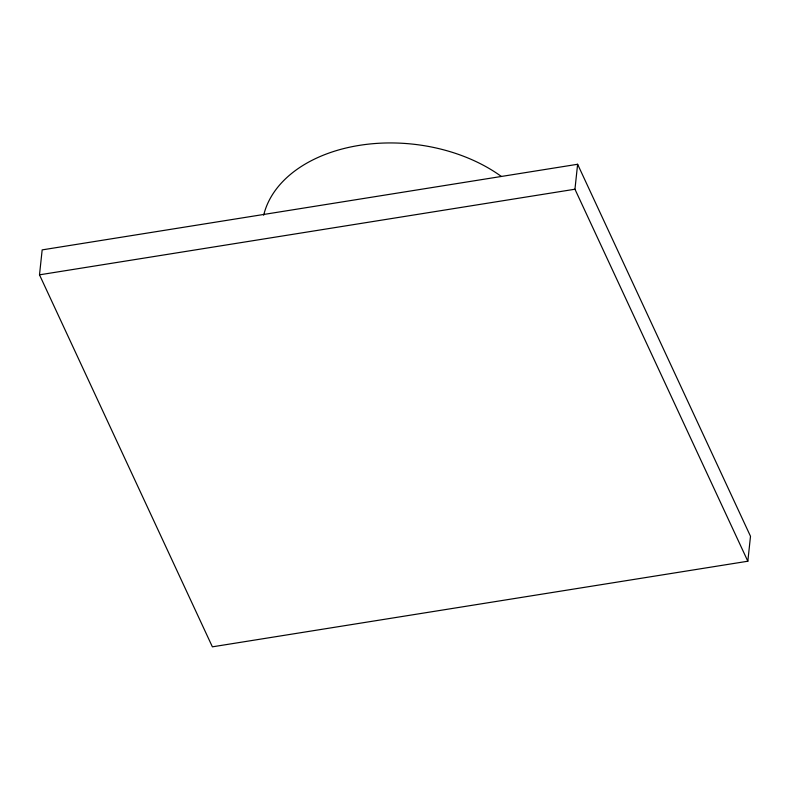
<?xml version="1.0" encoding="UTF-8"?>
<svg xmlns="http://www.w3.org/2000/svg" width="790" height="790" viewBox="0 0 790 790"><rect width="100%" height="100%" fill="white"/><g stroke="black" fill="none" stroke-linecap="round" stroke-linejoin="round"><path stroke-width="1.19" d="M39.5 274.831L42.166 249.887L577.618 164.271L750.5 536.282L747.834 561.226L212.382 646.832L39.5 274.831L574.952 189.225L747.834 561.226M574.952 189.225L577.618 164.271M263.672 215.216A141.104 94.78 6.1 0 1 358.729 145.469A141.104 94.78 6.1 0 1 501.295 176.407"/></g></svg>
